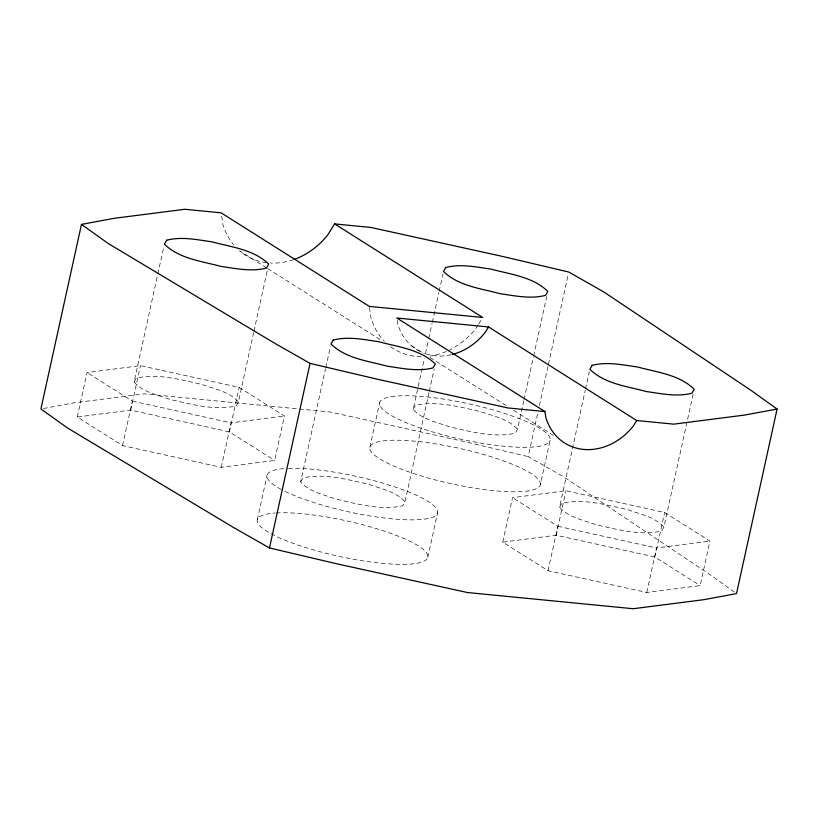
<?xml version="1.0" encoding="UTF-8"?>
<svg xmlns="http://www.w3.org/2000/svg" width="818" height="818" viewBox="0 0 818 818"><rect width="100%" height="100%" fill="white"/><g stroke="black" fill="none" stroke-linecap="round" stroke-linejoin="round"><path stroke-width="0.61" stroke-dasharray="4.09 3.07" d="M77.27 416.986L87.045 372.507L140.451 365.636L239.142 387.374L284.429 415.984L274.654 460.452L221.249 467.323L122.557 445.595L77.27 416.986L130.665 410.115L229.367 431.853L274.654 460.452M253.682 332.466L238.386 402.016L236.085 405.953C214.173 410.759 191.678 404.317 170.297 399.521C157.843 394.92 143.201 392.487 134.07 382.016L157.557 275.196M157.823 273.958L163.835 246.627M122.557 445.595L132.332 401.117L87.045 372.507M130.665 410.115L140.451 365.636M221.249 467.323L231.034 422.855L284.429 415.984M229.367 431.853L239.142 387.374M253.958 331.218L267.609 269.112M257.302 519.778L267.087 475.299M429.021 392.548L404.982 501.853L402.681 505.78C380.759 510.585 358.274 504.154 336.893 499.348C324.439 494.747 309.797 492.313 300.656 481.853L325.513 368.816M325.789 367.579L330.431 346.454M369.838 447.231L379.624 402.753M523.806 400.738L517.518 429.307L515.217 433.233C493.295 438.039 470.81 431.597 449.43 426.802C436.976 422.2 422.333 419.767 413.192 409.307L424.389 358.376M425.483 353.407L428.489 339.746M428.765 338.499L432.037 323.591M432.313 322.353L438.867 292.547M439.143 291.3L442.957 273.907M429.286 391.301L434.205 368.949M427.804 557.324L437.579 512.845M524.072 399.491L533.356 357.261M533.633 356.014L546.741 296.392M502.763 542.119L512.538 497.641L565.944 490.769L664.635 512.508L709.932 541.117L700.157 585.596L646.752 592.467L548.05 570.729L502.763 542.119L556.168 535.248L654.86 556.986L700.157 585.596M734.452 592.13L709.676 574.43L563.305 476.577L528.162 456.597L538.039 411.699M539.41 405.462L548.183 365.554M548.459 364.307L568.193 274.521M540.34 484.777A87.291 18.149 12.4 0 0 415.973 441.291A87.291 18.149 12.4 0 0 408.959 471.935A87.291 18.149 12.4 0 0 540.34 484.777L550.115 440.299A87.291 18.149 12.4 0 0 425.749 396.812A87.291 18.149 12.4 0 0 418.744 427.456A87.291 18.149 12.4 0 0 550.115 440.299M693.112 394.245L663.889 527.16L661.588 531.087C639.666 535.892 617.171 529.45 595.79 524.655C583.336 520.054 568.704 517.62 559.563 507.15L585.238 390.39M585.504 389.153L589.328 371.761M548.05 570.729L557.835 526.25L512.538 497.641M556.168 535.248L565.944 490.769M646.752 592.467L656.527 547.988L709.932 541.117M654.86 556.986L664.635 512.508M134.07 382.016L136.371 378.09C158.283 373.284 180.778 379.726 202.158 384.521C214.613 389.123 229.255 391.556 238.386 402.016M300.656 481.853L302.957 477.916C324.879 473.111 347.374 479.553 368.754 484.348C381.208 488.949 395.851 491.383 404.982 501.853M413.192 409.307L415.493 405.37C437.415 400.564 459.91 407.006 481.291 411.802C493.745 416.403 508.377 418.836 517.518 429.307M559.563 507.15L561.864 503.223C583.786 498.418 606.271 504.859 627.651 509.655C640.105 514.256 654.748 516.69 663.889 527.16M478.101 324.981L476.107 328.192A69.827 59.213 -57.7 0 1 448.53 350.441M478.765 323.908L482.743 317.476M43.405 408.509L73.518 402.906L144.244 393.847L330.329 412.037L460.861 440.759L528.162 456.597M132.332 401.117L231.034 422.855M557.835 526.25L656.527 547.988M411.71 345.912L424.593 354.051M429.961 357.446L507.252 406.26M513.694 410.329L554.481 436.096M266.545 267.885L239.715 250.942A69.827 59.213 -57.7 0 0 266.883 262.711M267.619 268.57L381.413 340.441M397.159 320.298L397.681 323.754A58.19 49.346 -57.7 0 0 422.691 352.66M369.439 307.537L371.004 317.916A69.827 59.213 -57.7 0 0 384.358 341.239M221.647 216.279L222.874 224.347A69.827 59.213 -57.7 0 0 233.784 244.981M451.117 354.756A58.19 49.346 -57.7 0 1 423.775 353.1M446.291 351.443A69.827 59.213 -57.7 0 1 429.931 356.075M421.137 356.668A69.827 59.213 -57.7 0 1 388.765 345.268M276.187 512.947A87.291 18.149 12.4 0 1 421.986 548.428A87.291 18.149 12.4 0 1 330.492 554.399A87.291 18.149 12.4 0 1 275.032 513.019M293.58 259.643A69.827 59.213 -57.7 0 1 270.523 263.028M288.386 468.356A87.291 18.149 12.4 0 1 413.785 494.092A87.291 18.149 12.4 0 1 406.464 519.788A87.291 18.149 12.4 0 1 282.241 489.951M281.188 489.389A87.291 18.149 12.4 0 1 287.169 468.407"/><path stroke-width="1.23" d="M334.603 223.907L482.743 317.476L369.266 306.392L221.126 212.823L184.827 209.275L114.101 218.324L81.483 224.398L40.9 408.969L67.751 428.141L234.337 527.968L269.48 547.958L336.781 563.786L467.313 592.518L633.173 608.725L703.899 599.676L736.517 593.602L777.1 409.031L750.249 389.859L603.889 292.006L568.745 272.026L501.444 256.187L370.912 227.455L334.603 223.907L327.967 234.623A69.827 59.213 -57.7 0 1 294.736 259.234M269.48 547.958L310.063 363.376L274.92 343.396L108.324 243.57L81.483 224.398M777.1 409.031L744.482 415.094L673.756 424.153L636.711 420.534L488.581 326.965L485.258 332.323A58.19 49.346 -57.7 0 1 452.252 354.48M636.711 420.534L633.398 425.892A58.19 49.346 -57.7 0 1 583.49 449.409A58.19 49.346 -57.7 0 1 545.81 417.323L544.941 411.566L396.802 317.998L488.581 326.965M544.941 411.566L507.896 407.947L377.364 379.215L310.063 363.376M166.678 240.216L164.377 244.142C179.152 258.774 201.657 261.147 220.911 266.402C235.891 268.519 251.423 271.975 266.402 268.079L268.703 264.142C253.928 249.521 231.422 247.138 212.179 241.883C197.189 239.776 181.668 236.32 166.678 240.216M333.274 340.043L330.973 343.969C345.748 358.601 368.253 360.983 387.497 366.239C402.487 368.345 418.018 371.801 432.998 367.906L435.299 363.979C420.524 349.347 398.018 346.975 378.775 341.709C363.785 339.603 348.264 336.147 333.274 340.043M445.81 267.496L443.509 271.423C458.284 286.055 480.79 288.437 500.033 293.693C515.023 295.799 530.545 299.255 545.534 295.359L547.835 291.433C533.06 276.801 510.555 274.419 491.311 269.163C476.321 267.057 460.79 263.601 445.81 267.496M592.181 365.349L589.88 369.276C604.645 383.908 627.15 386.28 646.404 391.546C661.394 393.652 676.915 397.108 691.905 393.213L694.206 389.276C679.431 374.654 656.926 372.272 637.672 367.016C622.692 364.91 607.16 361.454 592.181 365.349"/></g></svg>
